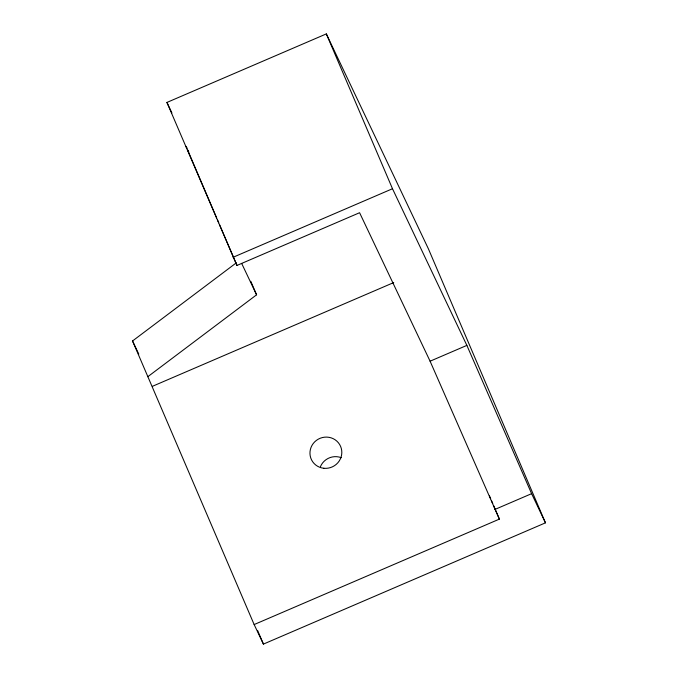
<?xml version="1.0" encoding="UTF-8"?>
<svg xmlns="http://www.w3.org/2000/svg" width="678" height="678" viewBox="0 0 678 678"><rect width="100%" height="100%" fill="white"/><g stroke="black" fill="none" stroke-linecap="round" stroke-linejoin="round"><path stroke-width="1.02" d="M254.148 624.557L499.389 519.111L430.089 361.204L359.586 212.722L236.961 265.445L166.932 102.437L326.338 33.9L428.428 248.885L545.459 522.84L263.428 644.1L254.148 624.557L132.541 340.975L236.249 262.894M147.804 376.714L256.581 294.82L250.801 281.294M233.079 257.284L392.494 188.738L466.871 345.39L531.611 493.669L545.459 522.84M152.381 386.333L393.732 282.565M430.089 361.204L466.871 345.39M494.821 509.483L531.611 493.669M166.932 102.437L171.915 112.946M186.975 148.245L186.077 146.338L186.899 148.279M187.882 150.143L188.789 152.05M241.665 263.411L256.581 294.82M132.541 340.975L138.795 354.153M326.338 33.9L392.494 188.738M489.423 495.779L490.669 498.694M491.499 500.635L492.745 503.559M493.576 505.5L499.389 519.111M187.73 150.211L216.689 217.994M217.519 219.935L218.757 222.842M219.587 224.774L236.961 265.445M257.615 630.498L263.428 644.1M320.44 466.634A16.018 15.543 -25.4 0 1 341.254 457.692M323.813 468.269A16.018 15.543 -25.4 0 0 340.602 446.395A16.018 15.543 -25.4 0 0 313.236 443.514A16.018 15.543 -25.4 0 0 323.813 468.269"/></g></svg>
